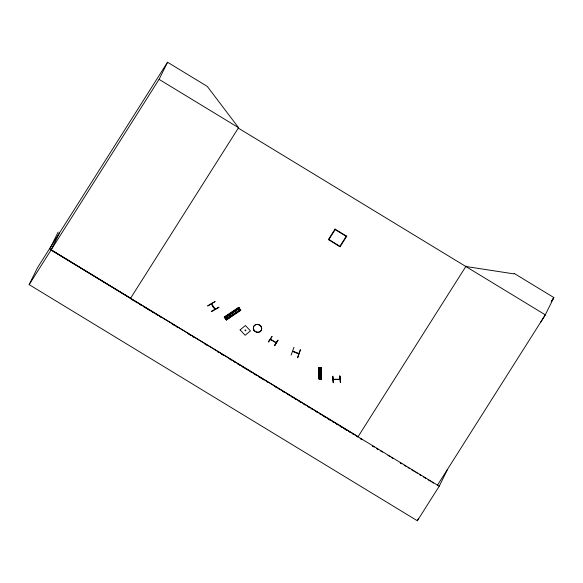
<?xml version="1.0" encoding="UTF-8"?>
<svg xmlns="http://www.w3.org/2000/svg" width="583" height="583" viewBox="0 0 583 583"><rect width="100%" height="100%" fill="white"/><g stroke="black" fill="none" stroke-linecap="round" stroke-linejoin="round"><path stroke-width="0.87" d="M270.279 339.423L270.898 339.802L271.131 339.43M276.116 342.986L275.468 342.622L275.672 342.228M293.97 347.3L291.114 355.127M295.304 352.482L295.661 352.62M296.018 352.759L296.368 352.897M300.391 349.793L297.468 357.612L297.826 357.751L300.362 349.793M339.372 379.19L339.321 379.045M340.006 379.424L333.367 379.591L334.103 379.176M447.613 469.242L439.239 486.186L417.348 520.765L29.15 284.628L37.523 267.692L59.415 233.105M58.103 232.114L49.803 248.912L130.585 298.248M29.15 284.628L51.042 250.049L59.568 232.792L167.54 62.235L207.278 86.408L238.556 127.692L238.36 128.129M358.115 436.652L51.115 249.91L159.079 79.354L167.54 62.235M272.101 336.522L268.326 341.725L268.719 341.784M270.774 339.765L270.395 339.204M274.484 345.522L277.967 340.159L274.804 345.726L274.557 345.384M346.798 236.108L340.042 246.82L328.397 239.555M346.287 236.202L339.904 246.325L328.907 239.453M328.324 239.693L335.087 228.981M328.841 239.598L335.225 229.476M318.93 373.514L321.182 373.667M318.937 374.68L321.189 374.833M318.916 375.773L321.197 375.867M318.952 376.88L321.197 377.033M318.923 377.718L321.204 377.806M318.93 378.884L321.32 379.118L321.124 367.56L318.668 367.458L319.061 378.965M321.255 367.64L321.211 378.972M333.017 376.159L333.622 382.667L333.25 382.681L332.572 376.312L333.265 382.667M339.721 375.991L340.334 382.499L340.705 382.492L339.765 375.999M417.348 520.765L418.543 518.345M465.832 266.497L513.871 273.872L514.111 273.376L553.85 297.549L545.302 314.835L540.667 322.29M159.079 79.354L238.607 127.728L238.301 128.092L545.302 314.835L437.337 485.391M551.285 301.768L553.602 298.037M130.33 298.649L238.556 127.692M466.087 266.096L357.86 437.053L356.308 436.106M551.904 300.617L553.85 297.549M268.646 341.93L271.955 336.602M275.468 342.585L276.225 342.738L270.344 339.423M274.549 345.537L277.931 340.275M224.251 317.123L238.6 307.474L238.928 307.882L224.572 317.516L224.266 317.152L238.768 307.598L240.888 310.229L226.503 319.899M224.513 317.458L238.811 307.576M224.856 317.801L239.008 307.984L239.336 308.4L224.936 318.005L239.336 308.4M224.695 317.684L239.015 308.006M224.652 317.633L239.219 308.167M225.912 319.258L240.48 309.711L226.233 319.652L225.905 319.236L240.473 309.792M226.095 319.389L240.48 309.711M215.047 301.593L207.563 305.798L207.774 306.104L215.025 301.586M212.817 306.235L213.021 306.541M212.963 307.037L213.444 307.161M218.814 307.132L211.338 311.329L211.542 311.635L218.989 307.394M339.255 379.19L339.933 379.161M270.461 339.24L276.131 342.702M319.455 378.994L319.309 367.428L319.513 378.994M320.504 367.596L320.883 379.088M321.175 379.045L321.124 367.56L321.284 379.125M333.403 379.307L339.984 379.205M320.796 367.611L320.745 379.052M318.879 368.573L321.131 368.726M340.006 376.108L340.436 382.484M318.675 367.458L318.777 378.95M292.943 351.192L298.977 353.538M292.819 351.513L298.853 353.866M226.641 320.162L226.313 319.754L240.67 310.12M335.014 229.126L346.732 236.246M335.159 229.615L346.222 236.348M51.042 250.049L439.239 486.186M131.109 299.123L134.214 301.01M135.766 301.958L137.318 302.898M139.65 304.319L141.203 305.266M143.535 306.68L145.859 308.094M147.412 309.041L150.523 310.928M152.076 311.876L153.628 312.823M155.96 314.237L157.512 315.184M159.837 316.598L161.396 317.546M172.262 324.155L174.594 325.576M176.146 326.516L177.698 327.464M188.571 334.074L190.903 335.495M192.456 336.442L194.008 337.382M204.881 343.999L207.213 345.413M217.306 351.556L218.858 352.496M221.19 353.917L223.515 355.331M229.731 359.113L231.283 360.054M233.615 361.475L235.168 362.422M237.492 363.836L239.824 365.25M242.156 366.671L244.481 368.084M246.041 369.032L247.593 369.979M249.918 371.393L251.47 372.34M253.802 373.754L256.134 375.175M258.466 376.589L260.79 378.01M262.343 378.95L263.895 379.897M266.227 381.311L267.779 382.259M274.768 386.507L277.1 387.928M278.652 388.868L280.204 389.816M282.536 391.229L284.089 392.177M287.193 394.064L288.745 395.012M291.077 396.425L293.409 397.846M294.962 398.794L296.514 399.734M298.846 401.155L301.171 402.569M303.503 403.99L305.055 404.93M307.387 406.351L309.711 407.765M311.271 408.712L312.823 409.652M315.928 411.547L317.48 412.487M319.812 413.908L321.364 414.848M323.696 416.269L326.021 417.683M327.573 418.63L330.685 420.518M332.237 421.465L333.789 422.405M336.114 423.826L337.674 424.774M339.998 426.188L342.33 427.601M343.883 428.549L346.987 430.436M348.539 431.384L350.099 432.331M352.424 433.745L353.976 434.692M376.378 448.32L377.922 449.253M380.24 450.666L382.55 452.073M387.95 455.359L390.267 456.766M391.812 457.706L393.357 458.639M400.295 462.866L401.84 463.806L400.251 462.938M404.157 465.212L406.468 466.619M408.013 467.559L409.558 468.499M411.875 469.905L414.185 471.312M415.73 472.252L417.275 473.192M419.585 474.598L421.13 475.539M423.447 476.945L425.758 478.351M428.075 479.765L430.392 481.172M431.93 482.112L433.475 483.045M376.356 448.349L377.901 449.289M237.347 308.56L239.431 311.205M231.087 312.75L233.171 315.396M229.629 313.727L231.713 316.372M228.339 314.601L230.423 317.247M226.882 315.578L228.966 318.223M225.912 316.226L227.997 318.872M224.455 317.203L226.539 319.848M211.658 303.911L215.222 309.136M211.352 304.086L214.908 309.311M245.13 330.102L245.115 330.729L245.771 330.787L245.793 330.167L245.13 330.102M240.116 329.898L245.399 325.511L250.428 330.882L245.137 335.269L240.116 329.898M361.722 439.4L360.177 438.46L361.715 439.407M374.067 446.906L372.522 445.966L374.046 446.935M253.824 330.073A4.27 3.892 26.3 0 0 261.097 330.67A4.27 3.892 26.3 0 0 257.54 324.447A4.27 3.892 26.3 0 0 253.824 330.073M253.875 329.971A4.27 3.892 26.3 0 0 261.14 330.568A4.27 3.892 26.3 0 0 257.591 324.345A4.27 3.892 26.3 0 0 253.875 329.971"/></g></svg>
